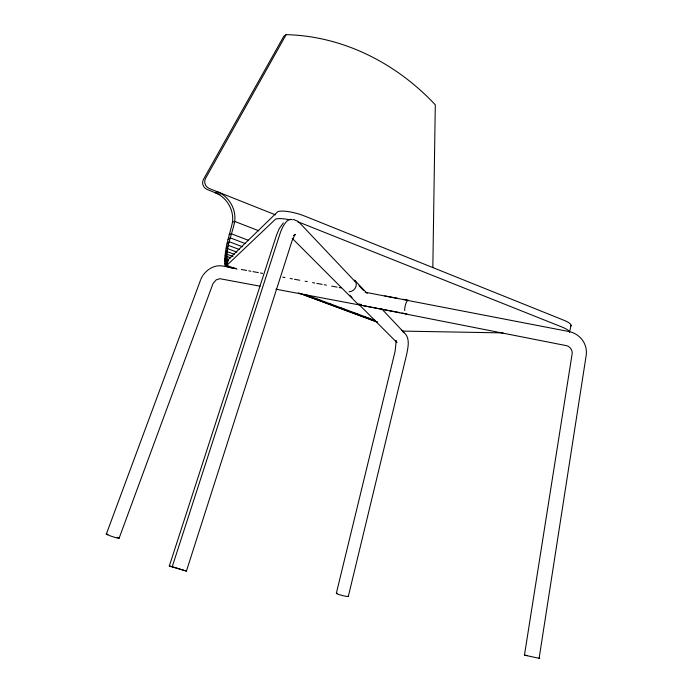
<?xml version="1.0" encoding="UTF-8"?>
<svg xmlns="http://www.w3.org/2000/svg" width="693" height="693" viewBox="0 0 693 693"><rect width="100%" height="100%" fill="white"/><g stroke="black" fill="none" stroke-linecap="round" stroke-linejoin="round"><path stroke-width="1.04" d="M432.83 267.55L435.299 104.825A224.341 197.851 66.2 0 0 286.14 34.65L283.809 36.261L203.37 179.565A6.921 6.202 53.8 0 0 207.302 189.561L220.053 194.629M229.426 267.333L225.372 265.835C223.285 251.282 229.409 236.33 232.484 222.228A26.499 24.29 58.3 0 0 215.064 192.645L217.204 191.675A26.629 24.376 58.5 0 1 234.702 221.405L258.853 230.804M570.885 325.944A19.395 4.392 13.1 0 0 563.626 320.149L305.301 216.311A21.379 5.483 16.4 0 0 277.754 211.677L228.595 259.303L227.321 259.754C225.58 246.899 232.424 233.913 234.702 221.405L232.484 222.228M359.858 304.374L360.299 304.989A6.791 2.209 -79 0 0 360.854 305.163L566.198 345.608C569.187 345.998 572.349 349.281 572.245 353.17L524.454 655.145L539.119 658.298L586.165 355.518A22.228 21.422 -6.2 0 0 569.343 331.618L365.168 292.229M571.067 325.398L569.49 332.224A19.421 4.288 13.2 0 0 562.023 327.053L303.127 223.839A21.414 5.353 16.3 0 0 297.912 221.977M348.319 596.439L406.756 354.028C407.917 347.687 409.901 340.02 405.751 334.355L381.28 308.42M336.33 593.347L395.097 351.325L396.145 341.554M228.595 259.303L226.75 265.419L225.372 265.835L227.867 259.806L225.97 265.956L233.039 268.581M283.35 222.947L279.184 228.681L276.507 235.152L169.326 566.016L186.426 571.084L292.048 240.826L295.105 234.355L294.075 235.62L295.218 234.433M169.205 565.947L172.228 566.744L279.79 234.321A24.766 8.931 -79 0 1 292.403 219.837M119.083 538.296L213.02 283.515L216.268 279.825L219.889 278.707L260.031 286.192M106.367 534.008L200.485 280.241M224.671 261.625L226.741 256.367L230.778 257.874M224.714 263.643L226.949 259.147L224.948 265.055L227.988 266.181M225.121 255.942L227.261 251.672L234.321 254.331M286.14 34.65L205.466 178.534A6.956 6.22 53.9 0 0 209.416 188.583L275.338 214.804M225.606 252.365L227.772 248.692L236.85 252.122M226.264 248.38L228.447 245.365L239.535 249.567M226.741 256.367L224.801 259.043L226.914 254.236L232.987 256.514M227.07 244.031L229.27 241.736L242.394 246.725M524.454 655.145L527.581 655.578M228.023 239.397L230.232 237.846L245.322 243.615M293.659 235.455L294.629 235.005M229.106 234.529L231.315 233.766L248.492 240.358M503.031 332.9L403.872 331.124L401.316 330.171M539.119 658.298L539.717 658.298L539.232 658.133M236.018 268.494L222.202 265.939A19.802 16.788 -54.2 0 0 209.338 269.057M241.337 269.473L246.656 270.452M248.778 270.842L250.909 271.232M253.032 271.63L258.35 272.609M260.481 272.999L262.604 273.389M282.805 277.113L284.936 277.512M290.254 278.491L292.377 278.881M294.508 279.27L299.818 280.249M305.137 281.237L307.268 281.627M312.578 282.605L314.709 282.995M316.831 283.394L322.15 284.373M324.281 284.762L326.403 285.152M331.722 286.131L337.041 287.119M339.163 287.508L341.294 287.898M384.884 295.937L397.643 298.285M402.962 299.272L408.281 300.251A6.878 2.209 -79.5 0 0 405.769 303.785A6.878 2.209 -79.5 0 0 404.703 310.577M275.909 289.189L399.8 312.586M401.914 312.985L406.15 313.782M293.356 219.404L298.016 221.379M172.228 566.744L186.426 571.084M236.867 269.17L226.75 265.419L275.563 219.135A21.414 5.353 16.3 0 1 289.735 219.811M304.651 294.317L375.476 320.59M304.963 294.724L308.004 295.85M316.103 298.856L321.171 300.727M329.27 303.733L332.311 304.859M339.397 307.493L345.478 309.745M353.577 312.751L358.645 314.631M364.717 316.883L369.785 318.763M300.701 293.659L377.451 322.098M298.371 292.888L377.46 322.193M349.757 295.235L352.044 297.522M358.896 304.4L396.95 342.576L396.084 341.38L396.457 342.186M292.203 238.323L356.852 303.049A6.8 6.263 -44.2 0 0 361.564 304.4M402.382 331.115L403.846 332.666M298.9 222.115L355.327 281.774M359.035 285.698L363.487 290.402M367.186 293.486L354.582 280.128A7.043 6.454 -44.1 0 1 355.596 287.439A7.043 6.454 -44.1 0 1 349.09 291.762M395.998 340.904L395.816 340.384L396.301 341.736M361.417 305.241A6.783 2.209 -79 0 1 359.91 304.227M348.207 596.249A6.185 0.598 14.2 0 1 341.121 595.2A6.185 0.598 14.2 0 1 337.361 593.312M118.849 538.097A6.817 0.459 18.2 0 1 115.359 537.517A6.817 0.459 18.2 0 1 107.302 534.719A6.817 0.459 18.2 0 1 108.056 534.338M117.169 537.335A6.817 0.459 18.2 0 1 118.2 537.768M200.771 279.496A19.802 16.788 -54.2 0 1 202.633 275.909M203.075 275.234A19.802 16.788 -54.2 0 1 208.688 269.508M406.774 313.496A6.878 2.209 -79.5 0 1 405.596 313.617"/></g></svg>
